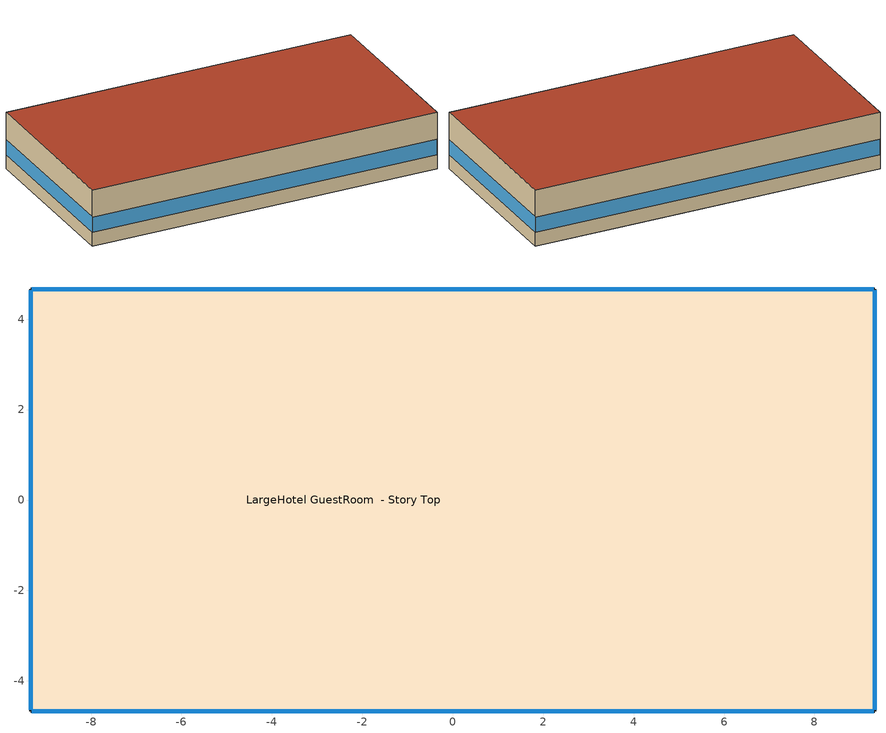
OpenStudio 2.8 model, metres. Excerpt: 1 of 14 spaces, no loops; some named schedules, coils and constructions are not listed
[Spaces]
LargeHotel GuestRoom  - Story Top
 floor to LargeHotel Corridor  - Story Mid2: 9.33,4.67 9.33,-4.67 4.5,-4.67 4.5,4.67 z9.14
 floor to LargeHotel GuestRoom  - Story Mid2: 4.5,4.67 4.5,-4.67 -9.33,-4.67 -9.33,4.67 z9.14
 wall outside (Typical Insulated Exterior Mass Wall R-14.08 1): -9.33,4.67 -9.33,-4.67 9.33,-4.67 9.33,4.67 -9.33,4.67 z9.14:12.19
 window (U 0.65 SHGC 0.25 Dbl Ref-C-H Clr 6mm/6mm Air): 9.33,-4.64 9.33,4.64 / -9.33,4.64 -9.33,-4.64 / 9.31,4.67 -9.31,4.67 / -9.31,-4.67 9.31,-4.67 z9.91:10.73
 roof outside (Typical IEAD Roof R-35.71): 9.33,-4.67 9.33,4.67 -9.33,4.67 -9.33,-4.67 z12.19
[ZoneHVAC:UnitHeater] Availability Schedule=Always On Discrete; Maximum Supply Air Flow Rate {m3/s}=autosize; Fan Control Type=OnOff; Minimum Hot Water Flow Rate {m3/s}=0; Heating Convergence Tolerance=0.001
Name | Supply Air Fan | Heating Coil
Zone LargeHotel Lobby  - Story Ground Unit Heater | Zone LargeHotel Lobby  - Story Ground UnitHeater Fan | Zone LargeHotel Lobby  - Story Ground UnitHeater Gas Htg Coil
Zone LargeHotel Mechanical  - Story Ground Unit Heater | Zone LargeHotel Mechanical  - Story Ground UnitHeater Fan | Zone LargeHotel Mechanical  - Story Ground UnitHeater Gas Htg Coil
Zone LargeHotel Retail  - Story Ground Unit Heater | Zone LargeHotel Retail  - Story Ground UnitHeater Fan | Zone LargeHotel Retail  - Story Ground UnitHeater Gas Htg Coil
Zone LargeHotel Storage  - Story Ground Unit Heater | Zone LargeHotel Storage  - Story Ground UnitHeater Fan | Zone LargeHotel Storage  - Story Ground UnitHeater Gas Htg Coil
Zone LargeHotel Corridor  - Story Mid Unit Heater | Zone LargeHotel Corridor  - Story Mid UnitHeater Fan | Zone LargeHotel Corridor  - Story Mid UnitHeater Gas Htg Coil
Zone LargeHotel Lobby  - Story Mid Unit Heater | Zone LargeHotel Lobby  - Story Mid UnitHeater Fan | Zone LargeHotel Lobby  - Story Mid UnitHeater Gas Htg Coil
Zone LargeHotel GuestRoom  - Story Mid Unit Heater | Zone LargeHotel GuestRoom  - Story Mid UnitHeater Fan | Zone LargeHotel GuestRoom  - Story Mid UnitHeater Gas Htg Coil
Zone LargeHotel Corridor  - Story Mid2 Unit Heater | Zone LargeHotel Corridor  - Story Mid2 UnitHeater Fan | Zone LargeHotel Corridor  - Story Mid2 UnitHeater Gas Htg Coil
Zone LargeHotel GuestRoom  - Story Mid2 Unit Heater | Zone LargeHotel GuestRoom  - Story Mid2 UnitHeater Fan | Zone LargeHotel GuestRoom  - Story Mid2 UnitHeater Gas Htg Coil
Zone LargeHotel GuestRoom  - Story Top Unit Heater | Zone LargeHotel GuestRoom  - Story Top UnitHeater Fan | Zone LargeHotel GuestRoom  - Story Top UnitHeater Gas Htg Coil
[Schedule:Ruleset]
Name | Default Day Schedule | Summer Design Day Schedule | Winter Design Day Schedule
HotelLarge Kitchen_Exhaust_SCH | HotelLarge Kitchen_Exhaust_SCH Default | HotelLarge Kitchen_Exhaust_SCH Summer Design Day | HotelLarge Kitchen_Exhaust_SCH Winter Design Day
Always Off | Always Off Default | Always Off Summer Design Day | Always Off Winter Design Day
Always On | Always On Default
door_wi_sched | door_wi_sched Default
Refrigeration Defrost Schedule | Refrigeration Defrost Schedule Default - Large Hotel Freezer
Refrigeration Dripdown Schedule | Refrigeration Dripdown Schedule Default - Large Hotel Freezer
[Schedule:Day]
Clothing Schedule Default Winter Clothes; LargeHotel Common Occ Summer Design Day; LargeHotel Bldg Light Summer Design Day; LargeHotel Bldg Equip Summer Design Day; LargeHotel LaundryRoom Equip Summer Design Day; LargeHotel LaundryRoom Gas Summer Design Day; LargeHotel GuestRoom Occ Summer Design Day; LargeHotel GuestRoom_Ltg_Sch_Base Summer Design Day; LargeHotel GuestRoom Equip Summer Design Day; Always On Default: 24, 0, 1
Clothing Schedule Summer Clothes: 24, 0, 0.5
Air Velocity Schedule Default: 24, 0, 0.2
Work Efficiency Schedule Default; LargeHotel Common Occ Winter Design Day; LargeHotel Bldg Light Winter Design Day; LargeHotel Bldg Equip Winter Design Day; LargeHotel Kitchen_Elec_Equip_SCH Winter Design Day; LargeHotel Kitchen Gas Winter Design Day; LargeHotel LaundryRoom Equip Winter Design Day; LargeHotel LaundryRoom Gas Winter Design Day; LargeHotel GuestRoom Occ Winter Design Day; LargeHotel GuestRoom_Ltg_Sch_Base Winter Design Day; LargeHotel GuestRoom Equip Winter Design Day; Always Off Default; Always Off Winter Design Day; Always Off Summer Design Day: 24, 0, 0
LargeHotel Common Occ Default: Yes, 1, 15, 0.2, 1, 30, 0.1875, 1, 45, 0.175, 2, 0, 0.1625, 2, 15, 0.15, 2, 30, 0.1375, 2, 45, 0.125, 3, 0, 0.1125, 3, 15, 0.1, 5, 30, 0.1, 5, 45, 0.15, 6, 0, 0.2, 6, 15, 0.25, 6, 30, 0.3, 6, 45, 0.4, 7, 0, 0.5, 7, 15, 0.6, 7, 30, 0.7, 9, 0, 0.7, 9, 15, 0.677778, 9, 30, 0.655556, 9, 45, 0.633333, 10, 0, 0.611111, 10, 15, 0.588889, 10, 30, 0.566667, 10, 45, 0.544444, 11, 0, 0.522222, 11, 15, 0.5, 11, 30, 0.477778, 11, 45, 0.455556, 12, 0, 0.433333, 12, 15, 0.411111, 12, 30, 0.388889, 12, 45, 0.366667, 13, 0, 0.344444, 13, 15, 0.322222, 13, 30, 0.3, 13, 45, 0.277778, 14, 0, 0.255556, 14, 15, 0.233333, 14, 30, 0.211111, 14, 37, 0.2, 17, 37, 0.2, 17, 52, 0.213793, 18, 7, 0.227586, 18, 22, 0.241379, 18, 37, 0.255172, 18, 52, 0.268966, 19, 7, 0.282759, 19, 22, 0.296552, 19, 37, 0.310345, 19, 52, 0.324138, 20, 7, 0.337931, 20, 22, 0.351724, 20, 37, 0.365517, 20, 52, 0.37931, 21, 7, 0.393103, 21, 15, 0.4, 21, 30, 0.375, 21, 45, 0.35, 22, 0, 0.325, 22, 15, 0.3, 22, 30, 0.275, 22, 45, 0.25, 23, 0, 0.225, 23, 15, 0.2, 24, 0, 0.2
LargeHotel Common Occ Wknd Day; autogen Schedule Rule 3 1_day_sch; autogen Schedule Rule 3 2_day_sch: Yes, 5, 30, 0.1, 5, 45, 0.15, 6, 0, 0.2, 6, 15, 0.25, 6, 30, 0.3, 6, 45, 0.4, 7, 0, 0.5, 7, 15, 0.6, 7, 30, 0.7, 8, 30, 0.7, 8, 45, 0.658333, 9, 0, 0.616667, 9, 15, 0.575, 9, 30, 0.533333, 9, 45, 0.491667, 10, 0, 0.45, 10, 15, 0.408333, 10, 30, 0.366667, 10, 45, 0.325, 11, 0, 0.283333, 11, 15, 0.241667, 11, 30, 0.2, 21, 0, 0.2, 21, 15, 0.1875, 21, 30, 0.175, 21, 45, 0.1625, 22, 0, 0.15, 22, 15, 0.1375, 22, 30, 0.125, 22, 45, 0.1125, 23, 0, 0.1, 24, 0, 0.1
LargeHotel Activity Default; autogen LargeHotel Activity 0_day_sch; autogen LargeHotel Activity 1_day_sch: Yes, 24, 0, 120
LargeHotel Activity Winter Design Day; LargeHotel Activity Summer Design Day: 24, 0, 120
LargeHotel Bldg Light Default: Yes, 0, 15, 0.85, 0, 30, 0.875, 0, 45, 0.9, 1, 0, 0.875, 1, 15, 0.85, 1, 30, 0.2, 1, 45, 0.1875, 2, 0, 0.175, 2, 15, 0.1625, 2, 30, 0.15, 2, 45, 0.1375, 3, 0, 0.125, 3, 15, 0.1125, 3, 30, 0.1, 3, 45, 0.3, 5, 30, 0.1, 5, 45, 0.125, 6, 0, 0.15, 6, 15, 0.175, 6, 30, 0.2, 6, 45, 0.25, 7, 0, 0.3, 7, 15, 0.35, 7, 30, 0.4, 7, 45, 0.425, 8, 0, 0.45, 8, 15, 0.475, 8, 30, 0.5, 8, 45, 0.475, 9, 0, 0.45, 9, 15, 0.425, 9, 30, 0.4, 10, 0, 0.4, 10, 15, 0.389655, 10, 30, 0.37931, 10, 45, 0.368966, 11, 0, 0.358621, 11, 15, 0.348276, 11, 30, 0.337931, 11, 45, 0.327586, 12, 0, 0.317241, 12, 15, 0.306897, 12, 30, 0.296552, 12, 45, 0.286207, 13, 0, 0.275862, 13, 15, 0.265517, 13, 30, 0.255172, 13, 37, 0.25, 21, 45, 0.25, 22, 0, 0.3375, 22, 15, 0.425, 22, 30, 0.5125, 22, 45, 0.6, 23, 0, 0.65, 23, 15, 0.7, 23, 30, 0.75, 23, 45, 0.8, 24, 0, 0.825
LargeHotel Bldg Light Sat Day; autogen Schedule Rule 4 2_day_sch: Yes, 0, 15, 0.225, 0, 30, 0.2, 1, 0, 0.2, 1, 15, 0.1875, 1, 30, 0.175, 1, 45, 0.1625, 2, 0, 0.15, 2, 15, 0.1375, 2, 30, 0.125, 2, 45, 0.1125, 3, 0, 0.1, 5, 0, 0.1, 5, 15, 0.125, 5, 30, 0.15, 5, 45, 0.175, 6, 0, 0.2, 6, 15, 0.225, 6, 30, 0.25, 6, 45, 0.275, 7, 0, 0.3, 7, 15, 0.3125, 7, 30, 0.325, 7, 45, 0.3375, 8, 0, 0.35, 8, 15, 0.3625, 8, 30, 0.375, 8, 45, 0.3875, 9, 0, 0.4, 9, 30, 0.4, 9, 45, 0.375, 10, 0, 0.35, 10, 15, 0.325, 10, 30, 0.3, 10, 45, 0.2875, 11, 0, 0.275, 11, 15, 0.2625, 11, 30, 0.25, 17, 30, 0.25, 17, 45, 0.3375, 18, 0, 0.425, 18, 15, 0.5125, 18, 30, 0.6, 18, 45, 0.625, 19, 0, 0.65, 19, 15, 0.675, 19, 30, 0.7, 21, 30, 0.7, 21, 45, 0.675, 22, 0, 0.65, 22, 15, 0.625, 22, 30, 0.6, 22, 45, 0.525, 23, 0, 0.45, 23, 15, 0.375, 23, 30, 0.3, 23, 45, 0.275, 24, 0, 0.25
LargeHotel Bldg Light Sun Day: Yes, 0, 15, 0.6, 0, 30, 0.575, 0, 45, 0.55, 1, 0, 0.525, 1, 15, 0.5, 1, 30, 0.45, 1, 45, 0.4, 2, 0, 0.35, 2, 15, 0.3, 2, 30, 0.225641, 2, 45, 0.228205, 3, 0, 0.230769, 3, 15, 0.233333, 3, 30, 0.235897, 3, 45, 0.3, 4, 0, 0.2875, 4, 15, 0.275, 4, 30, 0.2625, 4, 45, 0.25, 5, 0, 0.2375, 5, 15, 0.225, 5, 30, 0.2125, 5, 45, 0.2, 6, 0, 0.261538, 6, 15, 0.264103, 6, 30, 0.266667, 6, 45, 0.269231, 7, 0, 0.271795, 7, 15, 0.274359, 7, 30, 0.276923, 7, 45, 0.279487, 8, 0, 0.282051, 8, 15, 0.2, 8, 30, 0.225, 8, 45, 0.25, 9, 0, 0.275, 9, 15, 0.3, 9, 30, 0.305, 9, 45, 0.31, 10, 0, 0.315, 10, 15, 0.32, 10, 30, 0.325, 10, 45, 0.33, 11, 0, 0.335, 11, 15, 0.34, 11, 30, 0.345, 11, 45, 0.35, 12, 0, 0.355, 12, 15, 0.36, 12, 30, 0.365, 12, 45, 0.37, 13, 0, 0.375, 13, 15, 0.38, 13, 30, 0.385, 13, 45, 0.39, 14, 0, 0.395, 14, 15, 0.4, 14, 30, 0.348718, 14, 45, 0.4, 15, 0, 0.395833, 15, 15, 0.391667, 15, 30, 0.3875, 15, 45, 0.383333, 16, 0, 0.379167, 16, 15, 0.375, 16, 30, 0.370833, 16, 45, 0.366667, 17, 0, 0.3625, 17, 15, 0.358333, 17, 30, 0.354167, 17, 45, 0.35, 18, 0, 0.345833, 18, 15, 0.341667, 18, 30, 0.3375, 18, 45, 0.333333, 19, 0, 0.329167, 19, 15, 0.325, 19, 30, 0.320833, 19, 45, 0.316667, 20, 0, 0.3125, 20, 15, 0.308333, 20, 30, 0.304167, 20, 45, 0.3, 21, 0, 0.415385, 21, 15, 0.417949, 21, 30, 0.420513, 21, 45, 0.3, 22, 0, 0.425641, 22, 15, 0.428205, 22, 30, 0.430769, 22, 45, 0.433333, 23, 0, 0.435897, 23, 15, 0.438462, 23, 30, 0.441026, 23, 45, 0.44359, 24, 0, 0.446154
LargeHotel Bldg Equip Default: Yes, 0, 15, 0.925, 0, 30, 0.9375, 0, 45, 0.95, 1, 0, 0.9375, 1, 15, 0.925, 1, 30, 0.3, 1, 45, 0.2875, 2, 0, 0.275, 2, 15, 0.2625, 2, 30, 0.25, 2, 45, 0.2375, 3, 0, 0.225, 3, 15, 0.2125, 3, 30, 0.2, 3, 45, 0.4, 5, 30, 0.2, 5, 45, 0.225, 6, 0, 0.25, 6, 15, 0.275, 6, 30, 0.3, 6, 45, 0.35, 7, 0, 0.4, 7, 15, 0.45, 7, 30, 0.5, 7, 45, 0.525, 8, 0, 0.55, 8, 15, 0.575, 8, 30, 0.6, 8, 45, 0.575, 9, 0, 0.55, 9, 15, 0.525, 9, 30, 0.5, 10, 0, 0.5, 10, 15, 0.489655, 10, 30, 0.47931, 10, 45, 0.468966, 11, 0, 0.458621, 11, 15, 0.448276, 11, 30, 0.437931, 11, 45, 0.427586, 12, 0, 0.417241, 12, 15, 0.406897, 12, 30, 0.396552, 12, 45, 0.386207, 13, 0, 0.375862, 13, 15, 0.365517, 13, 30, 0.355172, 13, 37, 0.35, 21, 45, 0.35, 22, 0, 0.4375, 22, 15, 0.525, 22, 30, 0.6125, 22, 45, 0.7, 23, 0, 0.75, 23, 15, 0.8, 23, 30, 0.85, 23, 45, 0.9, 24, 0, 0.9125
LargeHotel Bldg Equip Sat Day; autogen Schedule Rule 6 2_day_sch: Yes, 0, 15, 0.325, 0, 30, 0.3, 1, 0, 0.3, 1, 15, 0.2875, 1, 30, 0.275, 1, 45, 0.2625, 2, 0, 0.25, 2, 15, 0.2375, 2, 30, 0.225, 2, 45, 0.2125, 3, 0, 0.2, 5, 0, 0.2, 5, 15, 0.225, 5, 30, 0.25, 5, 45, 0.275, 6, 0, 0.3, 6, 15, 0.325, 6, 30, 0.35, 6, 45, 0.375, 7, 0, 0.4, 7, 15, 0.4125, 7, 30, 0.425, 7, 45, 0.4375, 8, 0, 0.45, 8, 15, 0.4625, 8, 30, 0.475, 8, 45, 0.4875, 9, 0, 0.5, 9, 30, 0.5, 9, 45, 0.475, 10, 0, 0.45, 10, 15, 0.425, 10, 30, 0.4, 10, 45, 0.3875, 11, 0, 0.375, 11, 15, 0.3625, 11, 30, 0.35, 17, 30, 0.35, 17, 45, 0.4375, 18, 0, 0.525, 18, 15, 0.6125, 18, 30, 0.7, 18, 45, 0.725, 19, 0, 0.75, 19, 15, 0.775, 19, 30, 0.8, 21, 30, 0.8, 21, 45, 0.775, 22, 0, 0.75, 22, 15, 0.725, 22, 30, 0.7, 22, 45, 0.625, 23, 0, 0.55, 23, 15, 0.475, 23, 30, 0.4, 23, 45, 0.375, 24, 0, 0.35
LargeHotel Bldg Equip Sun Day: Yes, 0, 15, 0.7, 0, 30, 0.675, 0, 45, 0.65, 1, 0, 0.625, 1, 15, 0.6, 1, 30, 0.55, 1, 45, 0.5, 2, 0, 0.45, 2, 15, 0.4, 2, 30, 0.325641, 2, 45, 0.328205, 3, 0, 0.330769, 3, 15, 0.333333, 3, 30, 0.335897, 3, 45, 0.4, 4, 0, 0.3875, 4, 15, 0.375, 4, 30, 0.3625, 4, 45, 0.35, 5, 0, 0.3375, 5, 15, 0.325, 5, 30, 0.3125, 5, 45, 0.3, 6, 0, 0.361538, 6, 15, 0.364103, 6, 30, 0.366667, 6, 45, 0.369231, 7, 0, 0.371795, 7, 15, 0.374359, 7, 30, 0.376923, 7, 45, 0.379487, 8, 0, 0.382051, 8, 15, 0.3, 8, 30, 0.325, 8, 45, 0.35, 9, 0, 0.375, 9, 15, 0.4, 9, 30, 0.405, 9, 45, 0.41, 10, 0, 0.415, 10, 15, 0.42, 10, 30, 0.425, 10, 45, 0.43, 11, 0, 0.435, 11, 15, 0.44, 11, 30, 0.445, 11, 45, 0.45, 12, 0, 0.455, 12, 15, 0.46, 12, 30, 0.465, 12, 45, 0.47, 13, 0, 0.475, 13, 15, 0.48, 13, 30, 0.485, 13, 45, 0.49, 14, 0, 0.495, 14, 15, 0.5, 14, 30, 0.448718, 14, 45, 0.5, 15, 0, 0.495833, 15, 15, 0.491667, 15, 30, 0.4875, 15, 45, 0.483333, 16, 0, 0.479167, 16, 15, 0.475, 16, 30, 0.470833, 16, 45, 0.466667, 17, 0, 0.4625, 17, 15, 0.458333, 17, 30, 0.454167, 17, 45, 0.45, 18, 0, 0.445833, 18, 15, 0.441667, 18, 30, 0.4375, 18, 45, 0.433333, 19, 0, 0.429167, 19, 15, 0.425, 19, 30, 0.420833, 19, 45, 0.416667, 20, 0, 0.4125, 20, 15, 0.408333, 20, 30, 0.404167, 20, 45, 0.4, 21, 0, 0.515385, 21, 15, 0.517949, 21, 30, 0.520513, 21, 45, 0.4, 22, 0, 0.525641, 22, 15, 0.528205, 22, 30, 0.530769, 22, 45, 0.533333, 23, 0, 0.535897, 23, 15, 0.538462, 23, 30, 0.541026, 23, 45, 0.54359, 24, 0, 0.546154
LargeHotel Infil Quarter On Default; LargeHotel Infil Quarter On Winter Design Day; LargeHotel Infil Quarter On Summer Design Day; LargeHotel Kitchen Gas Summer Design Day: 24, 0, 0.25
LargeHotel Kitchen_Elec_Equip_SCH Default; autogen LargeHotel Kitchen_Elec_Equip_SCH 1_day_sch: Yes, 0, 15, 0.165625, 0, 30, 0.15625, 0, 45, 0.146875, 1, 0, 0.1375, 1, 15, 0.128125, 1, 30, 0.11875, 1, 45, 0.109375, 2, 0, 0.1, 5, 30, 0.1, 5, 45, 0.1375, 6, 0, 0.175, 6, 15, 0.2125, 6, 30, 0.25, 6, 45, 0.275, 7, 0, 0.3, 7, 15, 0.325, 7, 30, 0.35, 8, 30, 0.35, 8, 45, 0.325, 9, 0, 0.3, 9, 15, 0.275, 9, 30, 0.25, 9, 45, 0.275, 10, 0, 0.3, 10, 15, 0.325, 10, 30, 0.35, 11, 30, 0.35, 11, 45, 0.341667, 12, 0, 0.333333, 12, 15, 0.325, 12, 30, 0.316667, 12, 45, 0.308333, 13, 0, 0.3, 13, 15, 0.291667, 13, 30, 0.283333, 13, 45, 0.275, 14, 0, 0.266667, 14, 15, 0.258333, 14, 30, 0.25, 14, 45, 0.258333, 15, 0, 0.266667, 15, 15, 0.275, 15, 30, 0.283333, 15, 45, 0.291667, 16, 0, 0.3, 16, 15, 0.308333, 16, 30, 0.316667, 16, 45, 0.325, 17, 0, 0.333333, 17, 15, 0.341667, 17, 30, 0.35, 17, 45, 0.341667, 18, 0, 0.333333, 18, 15, 0.325, 18, 30, 0.316667, 18, 45, 0.308333, 19, 0, 0.3, 19, 15, 0.291667, 19, 30, 0.283333, 19, 45, 0.275, 20, 0, 0.266667, 20, 15, 0.258333, 20, 30, 0.25, 22, 0, 0.25, 22, 15, 0.240625, 22, 30, 0.23125, 22, 45, 0.221875, 23, 0, 0.2125, 23, 15, 0.203125, 23, 30, 0.19375, 23, 45, 0.184375, 24, 0, 0.175
LargeHotel Kitchen_Elec_Equip_SCH Summer Design Day: 24, 0, 0.35
LargeHotel Kitchen Gas Default; autogen LargeHotel Kitchen Gas 1_day_sch: Yes, 0, 15, 0.0275, 0, 30, 0.02, 4, 30, 0.02, 4, 45, 0.0275, 5, 0, 0.035, 5, 15, 0.0425, 5, 30, 0.05, 5, 45, 0.0625, 6, 0, 0.075, 6, 15, 0.0875, 6, 30, 0.1, 6, 45, 0.1125, 7, 0, 0.125, 7, 15, 0.1375, 7, 30, 0.15, 7, 45, 0.1625, 8, 0, 0.175, 8, 15, 0.1875, 8, 30, 0.2, 8, 45, 0.1875, 9, 0, 0.175, 9, 15, 0.1625, 9, 30, 0.15, 9, 45, 0.175, 10, 0, 0.2, 10, 15, 0.225, 10, 30, 0.25, 12, 30, 0.25, 12, 45, 0.2375, 13, 0, 0.225, 13, 15, 0.2125, 13, 30, 0.2, 13, 45, 0.1875, 14, 0, 0.175, 14, 15, 0.1625, 14, 30, 0.15, 14, 45, 0.1625, 15, 0, 0.175, 15, 15, 0.1875, 15, 30, 0.2, 15, 45, 0.225, 16, 0, 0.25, 16, 15, 0.275, 16, 30, 0.3, 18, 0, 0.3, 18, 15, 0.2875, 18, 30, 0.275, 18, 45, 0.2625, 19, 0, 0.25, 19, 15, 0.2375, 19, 30, 0.225, 19, 45, 0.2125, 20, 0, 0.2, 20, 30, 0.2, 20, 45, 0.1875, 21, 0, 0.175, 21, 15, 0.1625, 21, 30, 0.15, 21, 45, 0.1375, 22, 0, 0.125, 22, 15, 0.1125, 22, 30, 0.1, 22, 45, 0.0875, 23, 0, 0.075, 23, 15, 0.0625, 23, 30, 0.05, 23, 45, 0.0425, 24, 0, 0.035
LargeHotel Kitchen Gas Default|Sun Day: Yes, 0, 15, 0.2, 0, 30, 0.1375, 0, 45, 0.125, 1, 0, 0.1125, 1, 15, 0.1, 1, 30, 0.0875, 1, 45, 0.075, 2, 0, 0.0625, 2, 15, 0.05, 2, 30, 0.0425, 2, 45, 0.035, 3, 0, 0.0275, 3, 15, 0.02, 7, 15, 0.02, 7, 30, 0.0275, 7, 45, 0.035, 8, 0, 0.0425, 8, 15, 0.05, 8, 30, 0.0625, 8, 45, 0.075, 9, 0, 0.0875, 9, 15, 0.1, 9, 30, 0.1025, 9, 45, 0.105, 10, 0, 0.1075, 10, 15, 0.11, 10, 30, 0.1125, 10, 45, 0.115, 11, 0, 0.1175, 11, 15, 0.12, 11, 30, 0.1225, 11, 45, 0.125, 12, 0, 0.1275, 12, 15, 0.13, 12, 30, 0.1325, 12, 45, 0.135, 13, 0, 0.1375, 13, 15, 0.14, 13, 30, 0.1425, 13, 45, 0.145, 14, 0, 0.1475, 14, 15, 0.15, 14, 30, 0.1625, 14, 45, 0.175, 15, 0, 0.1875, 15, 15, 0.2, 15, 30, 0.1975, 15, 45, 0.195, 16, 0, 0.1925, 16, 15, 0.19, 16, 30, 0.1875, 16, 45, 0.185, 17, 0, 0.1825, 17, 15, 0.18, 17, 30, 0.1775, 17, 45, 0.175, 18, 0, 0.1725, 18, 15, 0.17, 18, 30, 0.1675, 18, 45, 0.165, 19, 0, 0.1625, 19, 15, 0.16, 19, 30, 0.1575, 19, 45, 0.155, 20, 0, 0.1525, 20, 15, 0.15, 20, 30, 0.175, 20, 45, 0.2, 21, 0, 0.225, 21, 15, 0.25, 23, 15, 0.25, 23, 30, 0.2375, 23, 45, 0.225, 24, 0, 0.15
LargeHotel LaundryRoom Equip Default; autogen LargeHotel LaundryRoom Equip 0_day_sch; autogen LargeHotel LaundryRoom Equip 1_day_sch: Yes, 8, 0, 0, 16, 0, 1, 24, 0, 0
LargeHotel LaundryRoom Gas Default; autogen LargeHotel LaundryRoom Gas 0_day_sch; autogen LargeHotel LaundryRoom Gas 1_day_sch: Yes, 9, 0, 0, 17, 0, 1, 24, 0, 0
LargeHotel GuestRoom Occ Default: Yes, 0, 15, 0.5, 0, 45, 0.5, 1, 0, 0.52, 1, 15, 0.54, 1, 30, 0.56, 1, 45, 0.58, 2, 0, 0.5975, 2, 15, 0.615, 2, 30, 0.6325, 2, 45, 0.65, 6, 30, 0.65, 6, 45, 0.6125, 7, 0, 0.575, 7, 15, 0.5375, 7, 30, 0.5, 7, 45, 0.445, 8, 0, 0.39, 8, 15, 0.335, 8, 30, 0.28, 9, 0, 0.28, 9, 15, 0.269655, 9, 30, 0.25931, 9, 45, 0.248966, 10, 0, 0.238621, 10, 15, 0.228276, 10, 30, 0.217931, 10, 45, 0.207586, 11, 0, 0.197241, 11, 15, 0.186897, 11, 30, 0.176552, 11, 45, 0.166207, 12, 0, 0.155862, 12, 15, 0.145517, 12, 30, 0.135172, 12, 37, 0.13, 17, 7, 0.13, 17, 22, 0.136667, 17, 37, 0.143333, 17, 52, 0.15, 18, 7, 0.156667, 18, 22, 0.163333, 18, 37, 0.17, 18, 52, 0.176667, 19, 7, 0.183333, 19, 22, 0.19, 19, 37, 0.196667, 19, 45, 0.2, 20, 0, 0.2375, 20, 15, 0.275, 20, 30, 0.3125, 20, 45, 0.35, 22, 15, 0.35, 22, 30, 0.36875, 22, 45, 0.3875, 23, 0, 0.40625, 23, 15, 0.425, 23, 30, 0.44375, 23, 45, 0.4625, 24, 0, 0.48125
LargeHotel GuestRoom Occ Wknd Day; autogen Schedule Rule 11 1_day_sch; autogen Schedule Rule 11 2_day_sch: Yes, 0, 15, 0.5875, 0, 30, 0.6, 0, 45, 0.6125, 1, 0, 0.625, 1, 15, 0.6375, 1, 30, 0.65, 5, 30, 0.65, 5, 45, 0.6125, 6, 0, 0.575, 6, 15, 0.5375, 6, 30, 0.5, 6, 45, 0.46, 7, 0, 0.42, 7, 15, 0.38, 7, 30, 0.34, 8, 0, 0.34, 8, 15, 0.3225, 8, 30, 0.305, 8, 45, 0.2875, 9, 0, 0.27, 9, 15, 0.2525, 9, 30, 0.235, 9, 45, 0.2175, 10, 0, 0.2, 16, 30, 0.2, 16, 45, 0.235, 17, 0, 0.27, 17, 15, 0.305, 17, 30, 0.34, 17, 45, 0.3425, 18, 0, 0.345, 18, 15, 0.3475, 18, 30, 0.35, 18, 45, 0.425, 19, 0, 0.5, 19, 15, 0.575, 19, 30, 0.65, 20, 0, 0.65, 20, 15, 0.63125, 20, 30, 0.6125, 20, 45, 0.59375, 21, 0, 0.575, 21, 15, 0.55625, 21, 30, 0.5375, 21, 45, 0.51875, 22, 0, 0.5, 22, 30, 0.5, 22, 45, 0.5125, 23, 0, 0.525, 23, 15, 0.5375, 23, 30, 0.55, 23, 45, 0.5625, 24, 0, 0.575
LargeHotel GuestRoom_Ltg_Sch_Base Default: Yes, 0, 15, 0.945, 0, 30, 0.9725, 0, 45, 1, 1, 0, 0.9725, 1, 15, 0.945, 1, 30, 0.22, 1, 45, 0.2075, 2, 0, 0.195, 2, 15, 0.1825, 2, 30, 0.17, 2, 45, 0.155, 3, 0, 0.14, 3, 15, 0.125, 3, 30, 0.11, 3, 45, 0.33, 5, 30, 0.11, 5, 45, 0.1375, 6, 0, 0.165, 6, 15, 0.1925, 6, 30, 0.22, 6, 45, 0.275, 7, 0, 0.33, 7, 15, 0.385, 7, 30, 0.44, 7, 45, 0.47, 8, 0, 0.5, 8, 15, 0.53, 8, 30, 0.56, 8, 45, 0.53, 9, 0, 0.5, 9, 15, 0.47, 9, 30, 0.44, 10, 0, 0.44, 10, 15, 0.428966, 10, 30, 0.417931, 10, 45, 0.406897, 11, 0, 0.395862, 11, 15, 0.384828, 11, 30, 0.373793, 11, 45, 0.362759, 12, 0, 0.351724, 12, 15, 0.34069, 12, 30, 0.329655, 12, 45, 0.318621, 13, 0, 0.307586, 13, 15, 0.296552, 13, 30, 0.285517, 13, 37, 0.28, 21, 45, 0.28, 22, 0, 0.3775, 22, 15, 0.475, 22, 30, 0.5725, 22, 45, 0.67, 23, 0, 0.725, 23, 15, 0.78, 23, 30, 0.835, 23, 45, 0.89, 24, 0, 0.9175
LargeHotel GuestRoom_Ltg_Sch_Base Wknd Day; autogen Schedule Rule 13 1_day_sch; autogen Schedule Rule 13 2_day_sch: Yes, 0, 15, 0.2975, 0, 30, 0.26, 1, 0, 0.26, 1, 15, 0.24125, 1, 30, 0.2225, 1, 45, 0.20375, 2, 0, 0.185, 2, 15, 0.16625, 2, 30, 0.1475, 2, 45, 0.12875, 3, 0, 0.11, 5, 0, 0.11, 5, 15, 0.1475, 5, 30, 0.185, 5, 45, 0.2225, 6, 0, 0.26, 6, 15, 0.2975, 6, 30, 0.335, 6, 45, 0.3725, 7, 0, 0.41, 7, 15, 0.42875, 7, 30, 0.4475, 7, 45, 0.46625, 8, 0, 0.485, 8, 15, 0.50375, 8, 30, 0.5225, 8, 45, 0.54125, 9, 0, 0.56, 9, 30, 0.56, 9, 45, 0.5225, 10, 0, 0.485, 10, 15, 0.4475, 10, 30, 0.41, 10, 45, 0.39, 11, 0, 0.37, 11, 15, 0.35, 11, 30, 0.33, 17, 30, 0.33, 17, 45, 0.46, 18, 0, 0.59, 18, 15, 0.72, 18, 30, 0.85, 18, 45, 0.8875, 19, 0, 0.925, 19, 15, 0.9625, 19, 30, 1, 21, 30, 1, 21, 45, 0.9625, 22, 0, 0.925, 22, 15, 0.8875, 22, 30, 0.85, 22, 45, 0.74, 23, 0, 0.63, 23, 15, 0.52, 23, 30, 0.41, 23, 45, 0.3725, 24, 0, 0.335
LargeHotel GuestRoom Equip Default: Yes, 0, 15, 0.575, 0, 30, 0.6175, 0, 45, 0.66, 1, 0, 0.67, 1, 15, 0.68, 1, 30, 0.69, 1, 45, 0.7, 2, 0, 0.6125, 2, 15, 0.525, 2, 30, 0.4375, 2, 45, 0.35, 3, 0, 0.3125, 3, 15, 0.275, 3, 30, 0.2375, 3, 45, 0.2, 6, 30, 0.2, 6, 45, 0.305, 7, 0, 0.41, 7, 15, 0.515, 7, 30, 0.62, 7, 45, 0.69, 8, 0, 0.76, 8, 15, 0.83, 8, 30, 0.9, 8, 45, 0.7825, 9, 0, 0.665, 9, 15, 0.5475, 9, 30, 0.43, 10, 0, 0.43, 10, 15, 0.418276, 10, 30, 0.406552, 10, 45, 0.394828, 11, 0, 0.383103, 11, 15, 0.371379, 11, 30, 0.359655, 11, 45, 0.347931, 12, 0, 0.336207, 12, 15, 0.324483, 12, 30, 0.312759, 12, 45, 0.301034, 13, 0, 0.28931, 13, 15, 0.277586, 13, 30, 0.265862, 13, 37, 0.26, 20, 15, 0.26, 20, 30, 0.29125, 20, 45, 0.3225, 21, 0, 0.35375, 21, 15, 0.385, 21, 30, 0.41625, 21, 45, 0.4475, 22, 0, 0.47875, 22, 15, 0.51, 22, 45, 0.51, 23, 0, 0.505, 23, 15, 0.5, 23, 30, 0.495, 23, 45, 0.49, 24, 0, 0.5325
LargeHotel GuestRoom Equip Wknd Day; autogen Schedule Rule 14 1_day_sch; autogen Schedule Rule 14 2_day_sch: Yes, 5, 30, 0.2, 5, 45, 0.225, 6, 0, 0.25, 6, 15, 0.275, 6, 30, 0.3, 6, 45, 0.38, 7, 0, 0.46, 7, 15, 0.54, 7, 30, 0.62, 7, 45, 0.69, 8, 0, 0.76, 8, 15, 0.83, 8, 30, 0.9, 8, 45, 0.83, 9, 0, 0.76, 9, 15, 0.69, 9, 30, 0.62, 9, 45, 0.5375, 10, 0, 0.455, 10, 15, 0.3725, 10, 30, 0.29, 16, 30, 0.29, 16, 45, 0.325, 17, 0, 0.36, 17, 15, 0.395, 17, 30, 0.43, 17, 45, 0.45, 18, 0, 0.47, 18, 15, 0.49, 18, 30, 0.51, 18, 45, 0.505, 19, 0, 0.5, 19, 15, 0.495, 19, 30, 0.49, 19, 45, 0.5325, 20, 0, 0.575, 20, 15, 0.6175, 20, 30, 0.66, 20, 45, 0.67, 21, 0, 0.68, 21, 15, 0.69, 21, 30, 0.7, 21, 45, 0.6125, 22, 0, 0.525, 22, 15, 0.4375, 22, 30, 0.35, 22, 45, 0.3125, 23, 0, 0.275, 23, 15, 0.2375, 23, 30, 0.2, 24, 0, 0.2
14 space(s) Occ Sch Sunday 1; 14 space(s) Occ Sch Saturday 1: Yes, 0, 15, 0.00561666, 0, 30, 0.00421249, 0, 45, 0.00280833, 1, 0, 0.00140416, 1, 15, 0, 1, 30, 0.00260162, 1, 45, 0.00257586, 2, 0, 0.00255011, 2, 15, 0.00252435, 2, 30, 0.00249859, 2, 45, 0.00247283, 3, 0, 0.00244707, 3, 15, 0.00242131, 3, 30, 0.00239555, 3, 45, 0.0023698, 4, 0, 0.00234404, 4, 15, 0.00231828, 4, 30, 0.00229252, 4, 45, 0.00226676, 5, 0, 0.002241, 5, 15, 0.00221524, 5, 30, 0.00218949, 5, 45, 0.00216373, 6, 0, 0.00213797, 6, 15, 0.00211221, 6, 30, 0.00208645, 6, 45, 0.00206069, 7, 0, 0.00203493, 7, 15, 0, 7, 30, 0.00246381, 7, 45, 0.00492762, 8, 0, 0.00739142, 8, 15, 0.00985523, 8, 30, 0.0126406, 8, 45, 0.015426, 9, 0, 0.0182113, 9, 15, 0.0209967, 9, 30, 0.0199468, 9, 45, 0.018897, 10, 0, 0.0178472, 10, 15, 0.0167973, 10, 30, 0.0157475, 10, 45, 0.0146977, 11, 0, 0.0136478, 11, 15, 0.012598, 11, 30, 0.0115482, 11, 45, 0.0104983, 12, 0, 0.0094485, 12, 15, 0.00839867, 12, 30, 0.00734884, 12, 45, 0.006299, 13, 0, 0.00524917, 13, 15, 0.00419934, 13, 30, 0.0031495, 13, 45, 0.00209967, 14, 0, 0.00104983, 14, 15, 0, 14, 30, 0.000321554, 14, 45, 0.000643108, 15, 0, 0.000964661, 15, 15, 0.00128622, 15, 30, 0.00262607, 15, 45, 0.00396592, 16, 0, 0.00530578, 16, 15, 0.00664563, 16, 30, 0.00798549, 16, 45, 0.00932534, 17, 0, 0.0106652, 17, 15, 0.012005, 17, 30, 0.0133449, 17, 45, 0.0146848, 18, 0, 0.0160246, 18, 15, 0.0173645, 18, 30, 0.0187043, 18, 45, 0.0200442, 19, 0, 0.021384, 19, 15, 0.0227239, 19, 30, 0.0240637, 19, 45, 0.0254036, 20, 0, 0.0267434, 20, 15, 0.0280833, 20, 30, 0.0210625, 20, 45, 0.0140416, 21, 0, 0.00702082, 21, 15, 0, 21, 30, 0.000540932, 21, 45, 0.000515173, 22, 0, 0.000489414, 22, 15, 0.000463656, 22, 30, 0.000437897, 22, 45, 0.000412138, 23, 0, 0.00038638, 23, 15, 0.000360621, 23, 30, 0.000334862, 23, 45, 0.000309104, 24, 0, 0.00038638
HotelLarge Kitchen_Exhaust_SCH Default; autogen HotelLarge Kitchen_Exhaust_SCH 0_day_sch; autogen HotelLarge Kitchen_Exhaust_SCH 1_day_sch: Yes, 7, 0, 0, 24, 0, 1
HotelLarge Kitchen_Exhaust_SCH Winter Design Day; HotelLarge Kitchen_Exhaust_SCH Summer Design Day: 7, 0, 0, 24, 0, 1
door_wi_sched Default: 6, 0, 0, 22, 0, 0.0625, 24, 0, 0
Refrigeration Defrost Schedule Default - Large Hotel Freezer; Refrigeration Dripdown Schedule Default - Large Hotel Freezer: 0, 45, 0, 24, 0, 0
LargeHotel GuestRoom HtgSetp Default; autogen LargeHotel GuestRoom HtgSetp 0_day_sch; autogen LargeHotel GuestRoom HtgSetp 1_day_sch: Yes, 24, 0, 21
LargeHotel GuestRoom HtgSetp Winter Design Day; LargeHotel GuestRoom HtgSetp Summer Design Day: 24, 0, 21
LargeHotel GuestRoom ClgSetp Default; autogen LargeHotel GuestRoom ClgSetp 0_day_sch; autogen LargeHotel GuestRoom ClgSetp 1_day_sch: Yes, 24, 0, 24
LargeHotel GuestRoom ClgSetp Winter Design Day; LargeHotel GuestRoom ClgSetp Summer Design Day: 24, 0, 24
Building Hours of Operation NonResidential Saturday; Building Hours of Operation NonResidential Sunday: 8, 45, 0, 20, 45, 1, 24, 0, 0
LargeHotel Kitchen_Elec_Equip_SCH Default 1: Yes, 0, 15, 0.348925, 0, 30, 0.347849, 0, 45, 0.25, 1, 0, 0.240625, 1, 15, 0.23125, 1, 30, 0.221875, 1, 45, 0.2125, 2, 0, 0.203125, 2, 15, 0.19375, 2, 30, 0.184375, 2, 45, 0.175, 3, 0, 0.165625, 3, 15, 0.15625, 3, 30, 0.146875, 3, 45, 0.1375, 4, 0, 0.128125, 4, 15, 0.11875, 4, 30, 0.109375, 4, 45, 0.1, 5, 0, 0.328495, 5, 15, 0.327419, 5, 30, 0.326344, 5, 45, 0.325269, 6, 0, 0.324194, 6, 15, 0.323118, 6, 30, 0.322043, 6, 45, 0.320968, 7, 0, 0.319892, 7, 15, 0.318817, 7, 30, 0.317742, 7, 45, 0.316667, 8, 0, 0.315591, 8, 15, 0.1, 8, 30, 0.1375, 8, 45, 0.175, 9, 0, 0.2125, 9, 15, 0.25, 9, 30, 0.255, 9, 45, 0.26, 10, 0, 0.265, 10, 15, 0.27, 10, 30, 0.275, 10, 45, 0.28, 11, 0, 0.285, 11, 15, 0.29, 11, 30, 0.295, 11, 45, 0.3, 12, 0, 0.305, 12, 15, 0.31, 12, 30, 0.315, 12, 45, 0.32, 13, 0, 0.325, 13, 15, 0.33, 13, 30, 0.335, 13, 45, 0.34, 14, 0, 0.345, 14, 15, 0.35, 14, 30, 0.287634, 14, 45, 0.286559, 15, 0, 0.285484, 15, 15, 0.35, 15, 30, 0.345, 15, 45, 0.34, 16, 0, 0.335, 16, 15, 0.33, 16, 30, 0.325, 16, 45, 0.32, 17, 0, 0.315, 17, 15, 0.31, 17, 30, 0.305, 17, 45, 0.3, 18, 0, 0.295, 18, 15, 0.29, 18, 30, 0.285, 18, 45, 0.28, 19, 0, 0.275, 19, 15, 0.27, 19, 30, 0.265, 19, 45, 0.26, 20, 0, 0.255, 20, 15, 0.25, 20, 30, 0.275, 20, 45, 0.3, 21, 0, 0.325, 21, 15, 0.35, 21, 30, 0.257527, 21, 45, 0.256452, 22, 0, 0.255376, 22, 15, 0.35, 22, 30, 0.253226, 22, 45, 0.252151, 23, 0, 0.251075, 23, 15, 0.25, 24, 0, 0.25
autogen LargeHotel ClgSetp 0_day_sch; autogen LargeHotel ClgSetp 1_day_sch: Yes, 7, 0, 30, 24, 0, 24
autogen LargeHotel Corridor ClgSetp 0_day_sch; autogen LargeHotel Corridor ClgSetp 1_day_sch: Yes, 24, 0, 30
autogen LargeHotel Corridor HtgSetp 0_day_sch; autogen LargeHotel Corridor HtgSetp 1_day_sch: Yes, 24, 0, 16
autogen LargeHotel HtgSetp 0_day_sch; autogen LargeHotel HtgSetp 1_day_sch: Yes, 7, 0, 16, 24, 0, 21
autogen LargeHotel Kitchen ClgSetp 0_day_sch; autogen LargeHotel Kitchen ClgSetp 1_day_sch: Yes, 7, 0, 30, 24, 0, 26
autogen LargeHotel Kitchen HtgSetp 0_day_sch; autogen LargeHotel Kitchen HtgSetp 1_day_sch: Yes, 7, 0, 16, 24, 0, 19
[Schedule:Rule]
Name | Schedule Ruleset | Rule Order | Day Schedule | Date Specification Type | Start Month | Start Day | End Month | End Day | Apply Sunday | Apply Saturday | Apply Monday | Apply Tuesday | Apply Wednesday | Apply Thursday | Apply Friday | Specific Month 1 | Specific Day 1 | Specific Month 2 | Specific Day 2 | Specific Month 3 | Specific Day 3 | Specific Month 4 | Specific Day 4 | Specific Month 5 | Specific Day 5 | Specific Month 6 | Specific Day 6 | Specific Month 7 | Specific Day 7 | Specific Month 8 | Specific Day 8 | Specific Month 9 | Specific Day 9 | Specific Month 10 | Specific Day 10 | Specific Month 11 | Specific Day 11 | Specific Month 12 | Specific Day 12 | Specific Month 13 | Specific Day 13 | Specific Month 14 | Specific Day 14 | Specific Month 15 | Specific Day 15 | Specific Month 16 | Specific Day 16 | Specific Month 17 | Specific Day 17 | Specific Month 18 | Specific Day 18 | Specific Month 19 | Specific Day 19 | Specific Month 20 | Specific Day 20 | Specific Month 21 | Specific Day 21 | Specific Month 22 | Specific Day 22 | Specific Month 23 | Specific Day 23 | Specific Month 24 | Specific Day 24 | Specific Month 25 | Specific Day 25 | Specific Month 26 | Specific Day 26 | Specific Month 27 | Specific Day 27 | Specific Month 28 | Specific Day 28 | Specific Month 29 | Specific Day 29 | Specific Month 30 | Specific Day 30 | Specific Month 31 | Specific Day 31 | Specific Month 32 | Specific Day 32 | Specific Month 33 | Specific Day 33 | Specific Month 34 | Specific Day 34 | Specific Month 35 | Specific Day 35 | Specific Month 36 | Specific Day 36 | Specific Month 37 | Specific Day 37 | Specific Month 38 | Specific Day 38 | Specific Month 39 | Specific Day 39 | Specific Month 40 | Specific Day 40 | Specific Month 41 | Specific Day 41 | Specific Month 42 | Specific Day 42 | Specific Month 43 | Specific Day 43 | Specific Month 44 | Specific Day 44 | Specific Month 45 | Specific Day 45 | Specific Month 46 | Specific Day 46 | Specific Month 47 | Specific Day 47 | Specific Month 48 | Specific Day 48 | Specific Month 49 | Specific Day 49 | Specific Month 50 | Specific Day 50 | Specific Month 51 | Specific Day 51 | Specific Month 52 | Specific Day 52
Schedule Rule 1 | Clothing Schedule | 0 | Clothing Schedule Summer Clothes | DateRange | 5 | 1 | 9 | 30
Schedule Rule 3 | LargeHotel Common Occ | 0 | LargeHotel Common Occ Wknd Day | DateRange | 1 | 1 | 12 | 31 | Yes | Yes
Schedule Rule 4 | LargeHotel Bldg Light | 1 | LargeHotel Bldg Light Sat Day | DateRange | 1 | 1 | 12 | 31 |  | Yes
Schedule Rule 5 | LargeHotel Bldg Light | 0 | LargeHotel Bldg Light Sun Day | DateRange | 1 | 1 | 12 | 31 | Yes
Schedule Rule 6 | LargeHotel Bldg Equip | 1 | LargeHotel Bldg Equip Sat Day | DateRange | 1 | 1 | 12 | 31 |  | Yes
Schedule Rule 7 | LargeHotel Bldg Equip | 0 | LargeHotel Bldg Equip Sun Day | DateRange | 1 | 1 | 12 | 31 | Yes
Schedule Rule 9 | LargeHotel Kitchen Gas | 0 | LargeHotel Kitchen Gas Default|Sun Day | DateRange | 1 | 1 | 12 | 31 | Yes
Schedule Rule 11 | LargeHotel GuestRoom Occ | 0 | LargeHotel GuestRoom Occ Wknd Day | DateRange | 1 | 1 | 12 | 31 | Yes | Yes
Schedule Rule 13 | LargeHotel GuestRoom_Ltg_Sch_Base | 0 | LargeHotel GuestRoom_Ltg_Sch_Base Wknd Day | DateRange | 1 | 1 | 12 | 31 | Yes | Yes
Schedule Rule 14 | LargeHotel GuestRoom Equip | 0 | LargeHotel GuestRoom Equip Wknd Day | DateRange | 1 | 1 | 12 | 31 | Yes | Yes
Schedule Rule 2 | LargeHotel Kitchen_Elec_Equip_SCH | 0 | LargeHotel Kitchen_Elec_Equip_SCH Default 1 |  |  |  |  |  | Yes
autogen HotelLarge Kitchen_Exhaust_SCH 0 | HotelLarge Kitchen_Exhaust_SCH | 0 | autogen HotelLarge Kitchen_Exhaust_SCH 0_day_sch | SpecificDates |  |  |  |  | Yes | Yes | Yes | Yes | Yes | Yes | Yes | 1 | 2 | 1 | 9 | 1 | 16 | 1 | 23 | 1 | 30 | 2 | 6 | 2 | 13 | 2 | 20 | 2 | 27 | 3 | 5 | 3 | 12 | 3 | 19 | 3 | 26 | 4 | 2 | 4 | 9 | 4 | 16 | 4 | 23 | 4 | 30 | 5 | 7 | 5 | 14 | 5 | 21 | 5 | 28 | 6 | 4 | 6 | 11 | 6 | 18 | 6 | 25 | 7 | 2 | 7 | 9 | 7 | 16 | 7 | 23 | 7 | 30 | 8 | 6 | 8 | 13 | 8 | 20 | 8 | 27 | 9 | 3 | 9 | 10 | 9 | 17 | 9 | 24 | 10 | 1 | 10 | 8 | 10 | 15 | 10 | 22 | 10 | 29 | 11 | 5 | 11 | 12 | 11 | 19 | 11 | 26 | 12 | 3 | 12 | 10 | 12 | 17 | 12 | 24
autogen HotelLarge Kitchen_Exhaust_SCH 1 | HotelLarge Kitchen_Exhaust_SCH | 1 | autogen HotelLarge Kitchen_Exhaust_SCH 1_day_sch | SpecificDates |  |  |  |  | Yes | Yes | Yes | Yes | Yes | Yes | Yes | 1 | 3 | 1 | 10 | 1 | 17 | 1 | 24 | 1 | 31 | 2 | 7 | 2 | 14 | 2 | 21 | 2 | 28 | 3 | 6 | 3 | 13 | 3 | 20 | 3 | 27 | 4 | 3 | 4 | 10 | 4 | 17 | 4 | 24 | 5 | 1 | 5 | 8 | 5 | 15 | 5 | 22 | 5 | 29 | 6 | 5 | 6 | 12 | 6 | 19 | 6 | 26 | 7 | 3 | 7 | 10 | 7 | 17 | 7 | 24 | 7 | 31 | 8 | 7 | 8 | 14 | 8 | 21 | 8 | 28 | 9 | 4 | 9 | 11 | 9 | 18 | 9 | 25 | 10 | 2 | 10 | 9 | 10 | 16 | 10 | 23 | 10 | 30 | 11 | 6 | 11 | 13 | 11 | 20 | 11 | 27 | 12 | 4 | 12 | 11 | 12 | 18 | 12 | 25
autogen LargeHotel Activity 0 | LargeHotel Activity | 0 | autogen LargeHotel Activity 0_day_sch | SpecificDates |  |  |  |  | Yes | Yes | Yes | Yes | Yes | Yes | Yes | 1 | 2 | 1 | 9 | 1 | 16 | 1 | 23 | 1 | 30 | 2 | 6 | 2 | 13 | 2 | 20 | 2 | 27 | 3 | 5 | 3 | 12 | 3 | 19 | 3 | 26 | 4 | 2 | 4 | 9 | 4 | 16 | 4 | 23 | 4 | 30 | 5 | 7 | 5 | 14 | 5 | 21 | 5 | 28 | 6 | 4 | 6 | 11 | 6 | 18 | 6 | 25 | 7 | 2 | 7 | 9 | 7 | 16 | 7 | 23 | 7 | 30 | 8 | 6 | 8 | 13 | 8 | 20 | 8 | 27 | 9 | 3 | 9 | 10 | 9 | 17 | 9 | 24 | 10 | 1 | 10 | 8 | 10 | 15 | 10 | 22 | 10 | 29 | 11 | 5 | 11 | 12 | 11 | 19 | 11 | 26 | 12 | 3 | 12 | 10 | 12 | 17 | 12 | 24
autogen LargeHotel Activity 1 | LargeHotel Activity | 1 | autogen LargeHotel Activity 1_day_sch | SpecificDates |  |  |  |  | Yes | Yes | Yes | Yes | Yes | Yes | Yes | 1 | 3 | 1 | 10 | 1 | 17 | 1 | 24 | 1 | 31 | 2 | 7 | 2 | 14 | 2 | 21 | 2 | 28 | 3 | 6 | 3 | 13 | 3 | 20 | 3 | 27 | 4 | 3 | 4 | 10 | 4 | 17 | 4 | 24 | 5 | 1 | 5 | 8 | 5 | 15 | 5 | 22 | 5 | 29 | 6 | 5 | 6 | 12 | 6 | 19 | 6 | 26 | 7 | 3 | 7 | 10 | 7 | 17 | 7 | 24 | 7 | 31 | 8 | 7 | 8 | 14 | 8 | 21 | 8 | 28 | 9 | 4 | 9 | 11 | 9 | 18 | 9 | 25 | 10 | 2 | 10 | 9 | 10 | 16 | 10 | 23 | 10 | 30 | 11 | 6 | 11 | 13 | 11 | 20 | 11 | 27 | 12 | 4 | 12 | 11 | 12 | 18 | 12 | 25
autogen Schedule Rule 6 2 | LargeHotel Bldg Equip | 2 | autogen Schedule Rule 6 2_day_sch | SpecificDates |  |  |  |  | Yes | Yes | Yes | Yes | Yes | Yes | Yes | 12 | 31
autogen Schedule Rule 4 2 | LargeHotel Bldg Light | 2 | autogen Schedule Rule 4 2_day_sch | SpecificDates |  |  |  |  | Yes | Yes | Yes | Yes | Yes | Yes | Yes | 12 | 31
autogen Schedule Rule 3 1 | LargeHotel Common Occ | 1 | autogen Schedule Rule 3 1_day_sch | SpecificDates |  |  |  |  | Yes | Yes | Yes | Yes | Yes | Yes | Yes | 12 | 31
autogen Schedule Rule 3 2 | LargeHotel Common Occ | 2 | autogen Schedule Rule 3 2_day_sch | SpecificDates |  |  |  |  | Yes | Yes | Yes | Yes | Yes | Yes | Yes | 1 | 3 | 1 | 10 | 1 | 17 | 1 | 24 | 1 | 31 | 2 | 7 | 2 | 14 | 2 | 21 | 2 | 28 | 3 | 6 | 3 | 13 | 3 | 20 | 3 | 27 | 4 | 3 | 4 | 10 | 4 | 17 | 4 | 24 | 5 | 1 | 5 | 8 | 5 | 15 | 5 | 22 | 5 | 29 | 6 | 5 | 6 | 12 | 6 | 19 | 6 | 26 | 7 | 3 | 7 | 10 | 7 | 17 | 7 | 24 | 7 | 31 | 8 | 7 | 8 | 14 | 8 | 21 | 8 | 28 | 9 | 4 | 9 | 11 | 9 | 18 | 9 | 25 | 10 | 2 | 10 | 9 | 10 | 16 | 10 | 23 | 10 | 30 | 11 | 6 | 11 | 13 | 11 | 20 | 11 | 27 | 12 | 4 | 12 | 11 | 12 | 18 | 12 | 25
autogen LargeHotel Corridor ClgSetp 0 | LargeHotel Corridor ClgSetp | 0 | autogen LargeHotel Corridor ClgSetp 0_day_sch | SpecificDates |  |  |  |  | Yes | Yes | Yes | Yes | Yes | Yes | Yes | 1 | 2 | 1 | 9 | 1 | 16 | 1 | 23 | 1 | 30 | 2 | 6 | 2 | 13 | 2 | 20 | 2 | 27 | 3 | 5 | 3 | 12 | 3 | 19 | 3 | 26 | 4 | 2 | 4 | 9 | 4 | 16 | 4 | 23 | 4 | 30 | 5 | 7 | 5 | 14 | 5 | 21 | 5 | 28 | 6 | 4 | 6 | 11 | 6 | 18 | 6 | 25 | 7 | 2 | 7 | 9 | 7 | 16 | 7 | 23 | 7 | 30 | 8 | 6 | 8 | 13 | 8 | 20 | 8 | 27 | 9 | 3 | 9 | 10 | 9 | 17 | 9 | 24 | 10 | 1 | 10 | 8 | 10 | 15 | 10 | 22 | 10 | 29 | 11 | 5 | 11 | 12 | 11 | 19 | 11 | 26 | 12 | 3 | 12 | 10 | 12 | 17 | 12 | 24
autogen LargeHotel Corridor ClgSetp 1 | LargeHotel Corridor ClgSetp | 1 | autogen LargeHotel Corridor ClgSetp 1_day_sch | SpecificDates |  |  |  |  | Yes | Yes | Yes | Yes | Yes | Yes | Yes | 1 | 3 | 1 | 10 | 1 | 17 | 1 | 24 | 1 | 31 | 2 | 7 | 2 | 14 | 2 | 21 | 2 | 28 | 3 | 6 | 3 | 13 | 3 | 20 | 3 | 27 | 4 | 3 | 4 | 10 | 4 | 17 | 4 | 24 | 5 | 1 | 5 | 8 | 5 | 15 | 5 | 22 | 5 | 29 | 6 | 5 | 6 | 12 | 6 | 19 | 6 | 26 | 7 | 3 | 7 | 10 | 7 | 17 | 7 | 24 | 7 | 31 | 8 | 7 | 8 | 14 | 8 | 21 | 8 | 28 | 9 | 4 | 9 | 11 | 9 | 18 | 9 | 25 | 10 | 2 | 10 | 9 | 10 | 16 | 10 | 23 | 10 | 30 | 11 | 6 | 11 | 13 | 11 | 20 | 11 | 27 | 12 | 4 | 12 | 11 | 12 | 18 | 12 | 25
autogen LargeHotel GuestRoom ClgSetp 0 | LargeHotel GuestRoom ClgSetp | 0 | autogen LargeHotel GuestRoom ClgSetp 0_day_sch | SpecificDates |  |  |  |  | Yes | Yes | Yes | Yes | Yes | Yes | Yes | 1 | 2 | 1 | 9 | 1 | 16 | 1 | 23 | 1 | 30 | 2 | 6 | 2 | 13 | 2 | 20 | 2 | 27 | 3 | 5 | 3 | 12 | 3 | 19 | 3 | 26 | 4 | 2 | 4 | 9 | 4 | 16 | 4 | 23 | 4 | 30 | 5 | 7 | 5 | 14 | 5 | 21 | 5 | 28 | 6 | 4 | 6 | 11 | 6 | 18 | 6 | 25 | 7 | 2 | 7 | 9 | 7 | 16 | 7 | 23 | 7 | 30 | 8 | 6 | 8 | 13 | 8 | 20 | 8 | 27 | 9 | 3 | 9 | 10 | 9 | 17 | 9 | 24 | 10 | 1 | 10 | 8 | 10 | 15 | 10 | 22 | 10 | 29 | 11 | 5 | 11 | 12 | 11 | 19 | 11 | 26 | 12 | 3 | 12 | 10 | 12 | 17 | 12 | 24
autogen LargeHotel GuestRoom ClgSetp 1 | LargeHotel GuestRoom ClgSetp | 1 | autogen LargeHotel GuestRoom ClgSetp 1_day_sch | SpecificDates |  |  |  |  | Yes | Yes | Yes | Yes | Yes | Yes | Yes | 1 | 3 | 1 | 10 | 1 | 17 | 1 | 24 | 1 | 31 | 2 | 7 | 2 | 14 | 2 | 21 | 2 | 28 | 3 | 6 | 3 | 13 | 3 | 20 | 3 | 27 | 4 | 3 | 4 | 10 | 4 | 17 | 4 | 24 | 5 | 1 | 5 | 8 | 5 | 15 | 5 | 22 | 5 | 29 | 6 | 5 | 6 | 12 | 6 | 19 | 6 | 26 | 7 | 3 | 7 | 10 | 7 | 17 | 7 | 24 | 7 | 31 | 8 | 7 | 8 | 14 | 8 | 21 | 8 | 28 | 9 | 4 | 9 | 11 | 9 | 18 | 9 | 25 | 10 | 2 | 10 | 9 | 10 | 16 | 10 | 23 | 10 | 30 | 11 | 6 | 11 | 13 | 11 | 20 | 11 | 27 | 12 | 4 | 12 | 11 | 12 | 18 | 12 | 25
autogen Schedule Rule 14 1 | LargeHotel GuestRoom Equip | 1 | autogen Schedule Rule 14 1_day_sch | SpecificDates |  |  |  |  | Yes | Yes | Yes | Yes | Yes | Yes | Yes | 12 | 31
autogen Schedule Rule 14 2 | LargeHotel GuestRoom Equip | 2 | autogen Schedule Rule 14 2_day_sch | SpecificDates |  |  |  |  | Yes | Yes | Yes | Yes | Yes | Yes | Yes | 1 | 3 | 1 | 10 | 1 | 17 | 1 | 24 | 1 | 31 | 2 | 7 | 2 | 14 | 2 | 21 | 2 | 28 | 3 | 6 | 3 | 13 | 3 | 20 | 3 | 27 | 4 | 3 | 4 | 10 | 4 | 17 | 4 | 24 | 5 | 1 | 5 | 8 | 5 | 15 | 5 | 22 | 5 | 29 | 6 | 5 | 6 | 12 | 6 | 19 | 6 | 26 | 7 | 3 | 7 | 10 | 7 | 17 | 7 | 24 | 7 | 31 | 8 | 7 | 8 | 14 | 8 | 21 | 8 | 28 | 9 | 4 | 9 | 11 | 9 | 18 | 9 | 25 | 10 | 2 | 10 | 9 | 10 | 16 | 10 | 23 | 10 | 30 | 11 | 6 | 11 | 13 | 11 | 20 | 11 | 27 | 12 | 4 | 12 | 11 | 12 | 18 | 12 | 25
autogen LargeHotel GuestRoom HtgSetp 0 | LargeHotel GuestRoom HtgSetp | 0 | autogen LargeHotel GuestRoom HtgSetp 0_day_sch | SpecificDates |  |  |  |  | Yes | Yes | Yes | Yes | Yes | Yes | Yes | 1 | 2 | 1 | 9 | 1 | 16 | 1 | 23 | 1 | 30 | 2 | 6 | 2 | 13 | 2 | 20 | 2 | 27 | 3 | 5 | 3 | 12 | 3 | 19 | 3 | 26 | 4 | 2 | 4 | 9 | 4 | 16 | 4 | 23 | 4 | 30 | 5 | 7 | 5 | 14 | 5 | 21 | 5 | 28 | 6 | 4 | 6 | 11 | 6 | 18 | 6 | 25 | 7 | 2 | 7 | 9 | 7 | 16 | 7 | 23 | 7 | 30 | 8 | 6 | 8 | 13 | 8 | 20 | 8 | 27 | 9 | 3 | 9 | 10 | 9 | 17 | 9 | 24 | 10 | 1 | 10 | 8 | 10 | 15 | 10 | 22 | 10 | 29 | 11 | 5 | 11 | 12 | 11 | 19 | 11 | 26 | 12 | 3 | 12 | 10 | 12 | 17 | 12 | 24
autogen LargeHotel GuestRoom HtgSetp 1 | LargeHotel GuestRoom HtgSetp | 1 | autogen LargeHotel GuestRoom HtgSetp 1_day_sch | SpecificDates |  |  |  |  | Yes | Yes | Yes | Yes | Yes | Yes | Yes | 1 | 3 | 1 | 10 | 1 | 17 | 1 | 24 | 1 | 31 | 2 | 7 | 2 | 14 | 2 | 21 | 2 | 28 | 3 | 6 | 3 | 13 | 3 | 20 | 3 | 27 | 4 | 3 | 4 | 10 | 4 | 17 | 4 | 24 | 5 | 1 | 5 | 8 | 5 | 15 | 5 | 22 | 5 | 29 | 6 | 5 | 6 | 12 | 6 | 19 | 6 | 26 | 7 | 3 | 7 | 10 | 7 | 17 | 7 | 24 | 7 | 31 | 8 | 7 | 8 | 14 | 8 | 21 | 8 | 28 | 9 | 4 | 9 | 11 | 9 | 18 | 9 | 25 | 10 | 2 | 10 | 9 | 10 | 16 | 10 | 23 | 10 | 30 | 11 | 6 | 11 | 13 | 11 | 20 | 11 | 27 | 12 | 4 | 12 | 11 | 12 | 18 | 12 | 25
autogen Schedule Rule 11 1 | LargeHotel GuestRoom Occ | 1 | autogen Schedule Rule 11 1_day_sch | SpecificDates |  |  |  |  | Yes | Yes | Yes | Yes | Yes | Yes | Yes | 12 | 31
autogen Schedule Rule 11 2 | LargeHotel GuestRoom Occ | 2 | autogen Schedule Rule 11 2_day_sch | SpecificDates |  |  |  |  | Yes | Yes | Yes | Yes | Yes | Yes | Yes | 1 | 3 | 1 | 10 | 1 | 17 | 1 | 24 | 1 | 31 | 2 | 7 | 2 | 14 | 2 | 21 | 2 | 28 | 3 | 6 | 3 | 13 | 3 | 20 | 3 | 27 | 4 | 3 | 4 | 10 | 4 | 17 | 4 | 24 | 5 | 1 | 5 | 8 | 5 | 15 | 5 | 22 | 5 | 29 | 6 | 5 | 6 | 12 | 6 | 19 | 6 | 26 | 7 | 3 | 7 | 10 | 7 | 17 | 7 | 24 | 7 | 31 | 8 | 7 | 8 | 14 | 8 | 21 | 8 | 28 | 9 | 4 | 9 | 11 | 9 | 18 | 9 | 25 | 10 | 2 | 10 | 9 | 10 | 16 | 10 | 23 | 10 | 30 | 11 | 6 | 11 | 13 | 11 | 20 | 11 | 27 | 12 | 4 | 12 | 11 | 12 | 18 | 12 | 25
autogen Schedule Rule 13 1 | LargeHotel GuestRoom_Ltg_Sch_Base | 1 | autogen Schedule Rule 13 1_day_sch | SpecificDates |  |  |  |  | Yes | Yes | Yes | Yes | Yes | Yes | Yes | 12 | 31
autogen Schedule Rule 13 2 | LargeHotel GuestRoom_Ltg_Sch_Base | 2 | autogen Schedule Rule 13 2_day_sch | SpecificDates |  |  |  |  | Yes | Yes | Yes | Yes | Yes | Yes | Yes | 1 | 3 | 1 | 10 | 1 | 17 | 1 | 24 | 1 | 31 | 2 | 7 | 2 | 14 | 2 | 21 | 2 | 28 | 3 | 6 | 3 | 13 | 3 | 20 | 3 | 27 | 4 | 3 | 4 | 10 | 4 | 17 | 4 | 24 | 5 | 1 | 5 | 8 | 5 | 15 | 5 | 22 | 5 | 29 | 6 | 5 | 6 | 12 | 6 | 19 | 6 | 26 | 7 | 3 | 7 | 10 | 7 | 17 | 7 | 24 | 7 | 31 | 8 | 7 | 8 | 14 | 8 | 21 | 8 | 28 | 9 | 4 | 9 | 11 | 9 | 18 | 9 | 25 | 10 | 2 | 10 | 9 | 10 | 16 | 10 | 23 | 10 | 30 | 11 | 6 | 11 | 13 | 11 | 20 | 11 | 27 | 12 | 4 | 12 | 11 | 12 | 18 | 12 | 25
autogen LargeHotel Kitchen Gas 1 | LargeHotel Kitchen Gas | 1 | autogen LargeHotel Kitchen Gas 1_day_sch | SpecificDates |  |  |  |  | Yes | Yes | Yes | Yes | Yes | Yes | Yes | 1 | 2 | 1 | 9 | 1 | 16 | 1 | 23 | 1 | 30 | 2 | 6 | 2 | 13 | 2 | 20 | 2 | 27 | 3 | 5 | 3 | 12 | 3 | 19 | 3 | 26 | 4 | 2 | 4 | 9 | 4 | 16 | 4 | 23 | 4 | 30 | 5 | 7 | 5 | 14 | 5 | 21 | 5 | 28 | 6 | 4 | 6 | 11 | 6 | 18 | 6 | 25 | 7 | 2 | 7 | 9 | 7 | 16 | 7 | 23 | 7 | 30 | 8 | 6 | 8 | 13 | 8 | 20 | 8 | 27 | 9 | 3 | 9 | 10 | 9 | 17 | 9 | 24 | 10 | 1 | 10 | 8 | 10 | 15 | 10 | 22 | 10 | 29 | 11 | 5 | 11 | 12 | 11 | 19 | 11 | 26 | 12 | 3 | 12 | 10 | 12 | 17 | 12 | 24
autogen LargeHotel Kitchen_Elec_Equip_SCH 1 | LargeHotel Kitchen_Elec_Equip_SCH | 1 | autogen LargeHotel Kitchen_Elec_Equip_SCH 1_day_sch | SpecificDates |  |  |  |  | Yes | Yes | Yes | Yes | Yes | Yes | Yes | 1 | 2 | 1 | 9 | 1 | 16 | 1 | 23 | 1 | 30 | 2 | 6 | 2 | 13 | 2 | 20 | 2 | 27 | 3 | 5 | 3 | 12 | 3 | 19 | 3 | 26 | 4 | 2 | 4 | 9 | 4 | 16 | 4 | 23 | 4 | 30 | 5 | 7 | 5 | 14 | 5 | 21 | 5 | 28 | 6 | 4 | 6 | 11 | 6 | 18 | 6 | 25 | 7 | 2 | 7 | 9 | 7 | 16 | 7 | 23 | 7 | 30 | 8 | 6 | 8 | 13 | 8 | 20 | 8 | 27 | 9 | 3 | 9 | 10 | 9 | 17 | 9 | 24 | 10 | 1 | 10 | 8 | 10 | 15 | 10 | 22 | 10 | 29 | 11 | 5 | 11 | 12 | 11 | 19 | 11 | 26 | 12 | 3 | 12 | 10 | 12 | 17 | 12 | 24
autogen LargeHotel LaundryRoom Equip 0 | LargeHotel LaundryRoom Equip | 0 | autogen LargeHotel LaundryRoom Equip 0_day_sch | SpecificDates |  |  |  |  | Yes | Yes | Yes | Yes | Yes | Yes | Yes | 1 | 2 | 1 | 9 | 1 | 16 | 1 | 23 | 1 | 30 | 2 | 6 | 2 | 13 | 2 | 20 | 2 | 27 | 3 | 5 | 3 | 12 | 3 | 19 | 3 | 26 | 4 | 2 | 4 | 9 | 4 | 16 | 4 | 23 | 4 | 30 | 5 | 7 | 5 | 14 | 5 | 21 | 5 | 28 | 6 | 4 | 6 | 11 | 6 | 18 | 6 | 25 | 7 | 2 | 7 | 9 | 7 | 16 | 7 | 23 | 7 | 30 | 8 | 6 | 8 | 13 | 8 | 20 | 8 | 27 | 9 | 3 | 9 | 10 | 9 | 17 | 9 | 24 | 10 | 1 | 10 | 8 | 10 | 15 | 10 | 22 | 10 | 29 | 11 | 5 | 11 | 12 | 11 | 19 | 11 | 26 | 12 | 3 | 12 | 10 | 12 | 17 | 12 | 24
autogen LargeHotel LaundryRoom Equip 1 | LargeHotel LaundryRoom Equip | 1 | autogen LargeHotel LaundryRoom Equip 1_day_sch | SpecificDates |  |  |  |  | Yes | Yes | Yes | Yes | Yes | Yes | Yes | 1 | 3 | 1 | 10 | 1 | 17 | 1 | 24 | 1 | 31 | 2 | 7 | 2 | 14 | 2 | 21 | 2 | 28 | 3 | 6 | 3 | 13 | 3 | 20 | 3 | 27 | 4 | 3 | 4 | 10 | 4 | 17 | 4 | 24 | 5 | 1 | 5 | 8 | 5 | 15 | 5 | 22 | 5 | 29 | 6 | 5 | 6 | 12 | 6 | 19 | 6 | 26 | 7 | 3 | 7 | 10 | 7 | 17 | 7 | 24 | 7 | 31 | 8 | 7 | 8 | 14 | 8 | 21 | 8 | 28 | 9 | 4 | 9 | 11 | 9 | 18 | 9 | 25 | 10 | 2 | 10 | 9 | 10 | 16 | 10 | 23 | 10 | 30 | 11 | 6 | 11 | 13 | 11 | 20 | 11 | 27 | 12 | 4 | 12 | 11 | 12 | 18 | 12 | 25
